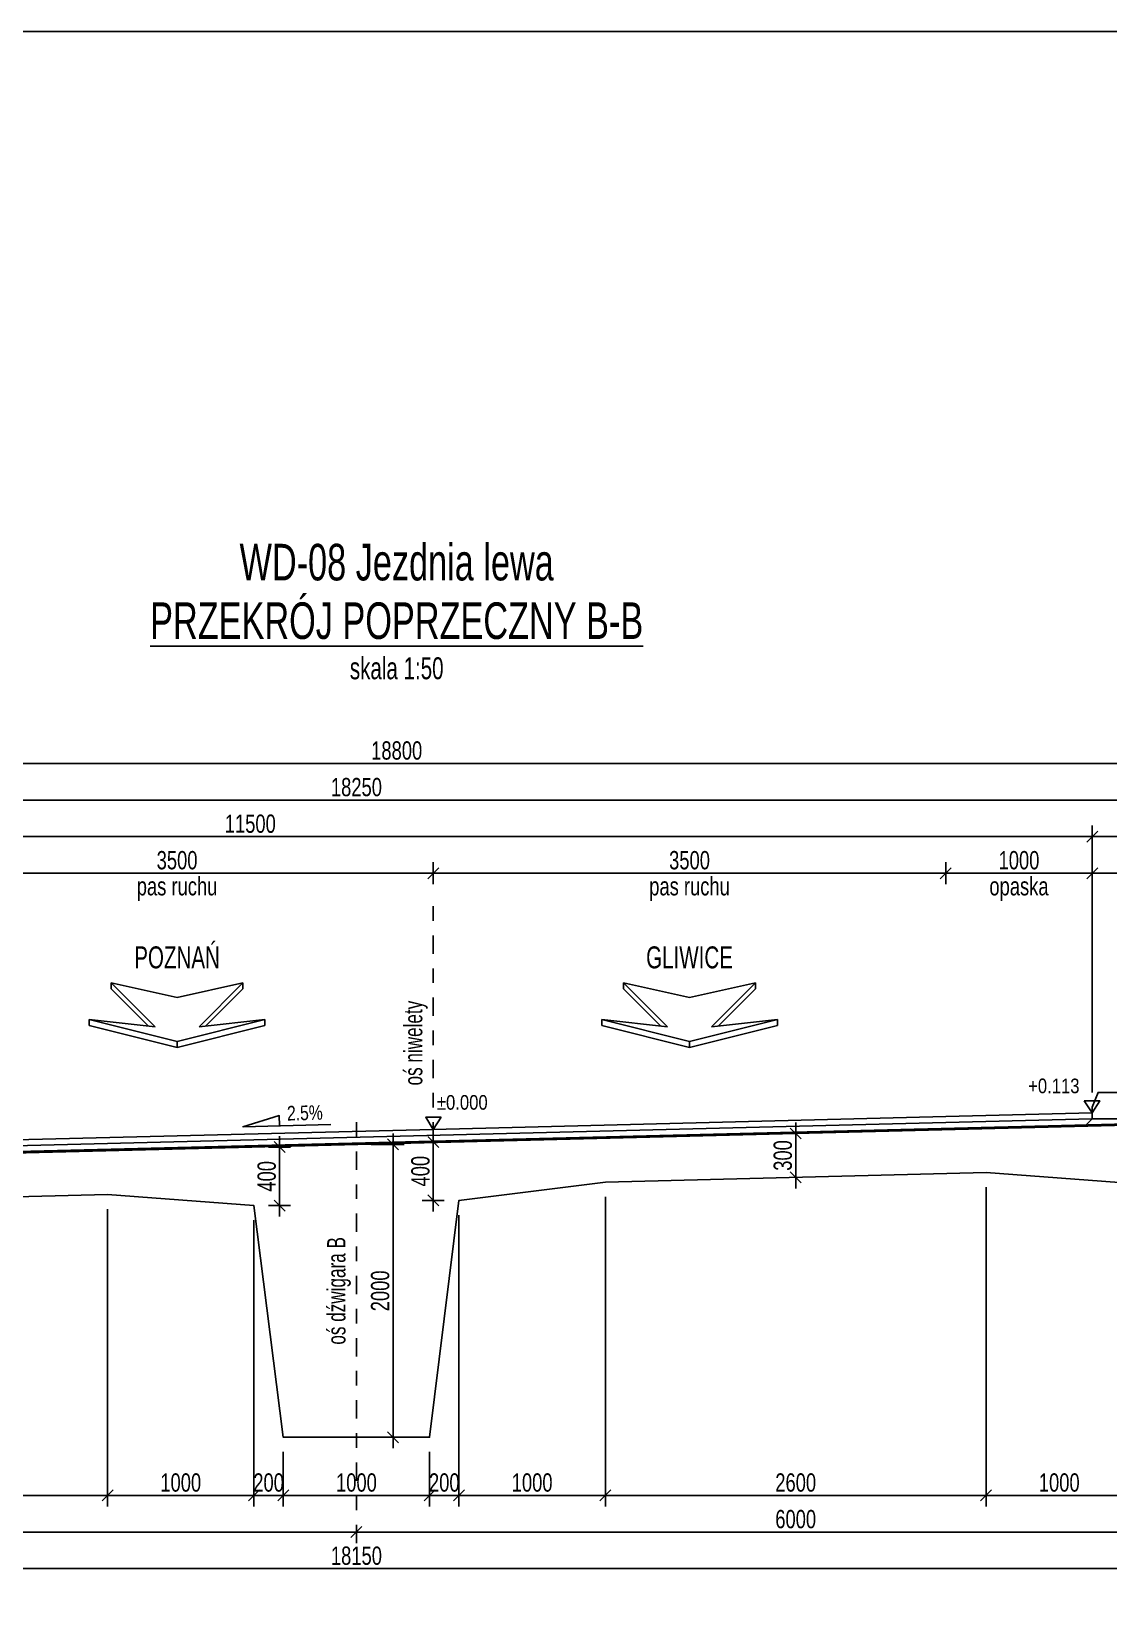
# Model space of a CAD drawing. Header units: metres. Extents: x -15 to 43, y -82 to 57.
# Drawn here: x -2.74 to 4.61, y -18.25 to -7.5 of the extents above; entities that cross this region are included whole.
import ezdxf
from ezdxf.enums import TextEntityAlignment as Align

# ---------------------------------------------------------------- set-up
doc = ezdxf.new("R2010")
doc.units = ezdxf.units.M
doc.header["$MEASUREMENT"] = 0
doc.linetypes.add('CENTER', pattern=[2, 1.25, -0.25, 0.25, -0.25])
doc.linetypes.add('HIDDEN', pattern=[0.375, 0.25, -0.125])
for name, color, linetype in [('AII_M_izolacja', 8, 'Continuous'), ('AII_M_konstrukcja beton', 3, 'Continuous'), ('AII_M_krawężnik', 9, 'Continuous'), ('AII_M_nawierzchnia', 9, 'Continuous'), ('AII_M_opis', 1, 'Continuous'), ('AII_M_wymiary', 9, 'Continuous')]:
    doc.layers.add(name, color=color, linetype=linetype)
doc.layers.add('AII_M_koty wysokościowe', color=1, linetype='Continuous', lineweight=18)
doc.layers.add('AII_M_osie główne', color=9, linetype='CENTER', lineweight=18)
doc.layers.add('AII_M_pomoc', color=30, linetype='Continuous', plot=False)
doc.styles.add('AII_norm.', font='CDMSIMPL.shx', dxfattribs={"width": 0.75, "bigfont": 'CDMBIGPL.shx'})
doc.styles.add('CDMSTYLE', font='CDMSIMPL.shx', dxfattribs={"width": 0.7, "bigfont": 'CDMBIGPL.shx'})
doc.dimstyles.new('A2_M50MM', dxfattribs={"dimscale": 0.05, "dimtxt": 2.5, "dimasz": 1.5, "dimexe": 1.5, "dimexo": 2, "dimgap": 0.5, "dimtad": 1, "dimdec": 0, "dimlfac": 1000, "dimrnd": 5, "dimzin": 9, "dimtxsty": 'AII_norm.', "dimblk": 'OBLIQUE', "dimcen": 2.5, "dimdle": 1.5, "dimclrd": 256, "dimclre": 256, "dimclrt": 1, "dimadec": 1, "dimazin": 2, "dimtfac": 1, "dimtdec": 0, "dimtix": 1, "dimtmove": 1, "dimatfit": 3, "dimfxl": 1, "dimtvp": 1, "dimtfillclr": 256, "dimtolj": 1, "dimtzin": 0, "dimarcsym": 0})

# ---------------------------------------------------------------- blocks, each defined once
blk = doc.blocks.new('Kierunek_od')
at = {"layer": 'AII_M_opis', "color": 0}
for p, q in [((-0.45, 0), (0, -0.1)), ((-0.45, 0), (-0.15, -0.3)), ((-0.45, 0), (-0.45, -0.04)), ((0.45, 0), (0, -0.1)), ((0.45, 0), (0.15, -0.3)), ((0.45, 0), (0.45, -0.04)), ((-0.45, -0.04), (-0.195, -0.295)), ((0.45, -0.04), (0.195, -0.295)), ((-0.15, -0.3), (-0.6, -0.25)), ((-0.6, -0.25), (0, -0.4)), ((-0.6, -0.25), (-0.6, -0.29)), ((-0.6, -0.29), (0, -0.44)), ((0.6, -0.25), (0, -0.4)), ((0.6, -0.29), (0, -0.44)), ((0.15, -0.3), (0.6, -0.25)), ((0.6, -0.25), (0.6, -0.29)), ((0, -0.4), (0, -0.44))]:
    blk.add_line(p, q, dxfattribs=at)
at = {"layer": 'AII_M_opis', "color": 2, "style": 'AII_norm.', "width": 0.7, "flags": 4}
blk.add_attdef('KIERUNEK', text='', height=0.15, dxfattribs=at).set_placement((0, 0.175), align=Align.MIDDLE_CENTER)
blk = doc.blocks.new('Spadek')
at = {"layer": 'AII_M_wymiary', "color": 0}
blk.add_lwpolyline([(-0.3, 0), (0.3, 0), (0.05, 0.07), (0.05, 0.07), (0.05, 0)], dxfattribs=at)
at = {"layer": 'AII_M_wymiary', "color": 1, "style": 'CDMSTYLE', "width": 0.8}
blk.add_attdef('SP', text='', height=0.1, rotation=360, dxfattribs=at).set_placement((-0.125, 0.035), align=Align.CENTER)
blk = doc.blocks.new('_OBLIQUE')
at = {"color": 0, "linetype": 'ByBlock'}
blk.add_line((-0.5, -0.5), (0.5, 0.5), dxfattribs=at)
blk = doc.blocks.new('*D8238')
at = {"layer": 'AII_M_wymiary', "lineweight": -2, "transparency": 16777216}
for p, q in [((-3.5, -13.325), (-3.5, -13.175)), ((0, -13.325), (0, -13.175)), ((-3.575, -13.25), (0.075, -13.25))]:
    blk.add_line(p, q, dxfattribs=at)
at = {"layer": 'Defpoints', "color": 0, "lineweight": 25, "transparency": 16777216}
for p in [(0, -13.25), (-3.5, -13.425), (0, -13.425)]:
    blk.add_point(p, dxfattribs=at)
at = {"layer": 'AII_M_wymiary', "lineweight": -2, "transparency": 16777216, "xscale": 0.07500000000000001, "yscale": 0.07500000000000001, "zscale": 0.07500000000000001, "rotation": 180}
blk.add_blockref('_OBLIQUE', (-3.5, -13.25), dxfattribs=at)
at = {"layer": 'AII_M_wymiary', "lineweight": -2, "transparency": 16777216, "xscale": 0.07500000000000001, "yscale": 0.07500000000000001, "zscale": 0.07500000000000001}
blk.add_blockref('_OBLIQUE', (0, -13.25), dxfattribs=at)
at = {"layer": 'AII_M_wymiary', "color": 1, "lineweight": 25, "transparency": 16777216, "char_height": 0.125, "attachment_point": 5, "style": 'AII_norm.'}
for s, insert in [('\\A1;3500', (-1.75, -13.162)), ('\\A1;pas ruchu', (-1.75, -13.358))]:
    blk.add_mtext(s, dxfattribs=dict(at, insert=insert))
blk = doc.blocks.new('*D8239')
at = {"layer": 'AII_M_wymiary', "lineweight": -2, "transparency": 16777216}
for p, q in [((0, -13.325), (0, -13.175)), ((3.5, -13.325), (3.5, -13.175)), ((-0.075, -13.25), (3.575, -13.25))]:
    blk.add_line(p, q, dxfattribs=at)
at = {"layer": 'Defpoints', "color": 0, "lineweight": 25, "transparency": 16777216}
for p in [(3.5, -13.25), (0, -13.425), (3.5, -13.425)]:
    blk.add_point(p, dxfattribs=at)
at = {"layer": 'AII_M_wymiary', "lineweight": -2, "transparency": 16777216, "xscale": 0.07500000000000001, "yscale": 0.07500000000000001, "zscale": 0.07500000000000001, "rotation": 180}
blk.add_blockref('_OBLIQUE', (0, -13.25), dxfattribs=at)
at = {"layer": 'AII_M_wymiary', "lineweight": -2, "transparency": 16777216, "xscale": 0.07500000000000001, "yscale": 0.07500000000000001, "zscale": 0.07500000000000001}
blk.add_blockref('_OBLIQUE', (3.5, -13.25), dxfattribs=at)
at = {"layer": 'AII_M_wymiary', "color": 1, "lineweight": 25, "transparency": 16777216, "char_height": 0.125, "attachment_point": 5, "style": 'AII_norm.'}
for s, insert in [('\\A1;3500', (1.75, -13.162)), ('\\A1;pas ruchu', (1.75, -13.358))]:
    blk.add_mtext(s, dxfattribs=dict(at, insert=insert))
blk = doc.blocks.new('*D8240')
at = {"layer": 'AII_M_wymiary', "lineweight": -2, "transparency": 16777216}
for p, q in [((3.5, -13.325), (3.5, -13.175)), ((4.5, -14.748), (4.5, -13.175)), ((3.425, -13.25), (4.575, -13.25))]:
    blk.add_line(p, q, dxfattribs=at)
at = {"layer": 'Defpoints', "color": 0, "lineweight": 25, "transparency": 16777216}
for p in [(4.5, -13.25), (3.5, -13.425), (4.5, -14.848)]:
    blk.add_point(p, dxfattribs=at)
at = {"layer": 'AII_M_wymiary', "lineweight": -2, "transparency": 16777216, "xscale": 0.07500000000000001, "yscale": 0.07500000000000001, "zscale": 0.07500000000000001, "rotation": 180}
blk.add_blockref('_OBLIQUE', (3.5, -13.25), dxfattribs=at)
at = {"layer": 'AII_M_wymiary', "lineweight": -2, "transparency": 16777216, "xscale": 0.07500000000000001, "yscale": 0.07500000000000001, "zscale": 0.07500000000000001}
blk.add_blockref('_OBLIQUE', (4.5, -13.25), dxfattribs=at)
at = {"layer": 'AII_M_wymiary', "color": 1, "lineweight": 25, "transparency": 16777216, "char_height": 0.125, "attachment_point": 5, "style": 'AII_norm.'}
for s, insert in [('\\A1;1000', (4, -13.162)), ('\\A1;opaska', (4, -13.358))]:
    blk.add_mtext(s, dxfattribs=dict(at, insert=insert))
blk = doc.blocks.new('*D8245')
at = {"layer": 'AII_M_wymiary', "lineweight": -2, "transparency": 16777216}
for p, q in [((4.5, -14.7475), (4.5, -13.175)), ((6.5, -13.325), (6.5, -13.175)), ((4.425, -13.25), (6.575, -13.25))]:
    blk.add_line(p, q, dxfattribs=at)
at = {"layer": 'Defpoints', "color": 0, "lineweight": 25, "transparency": 16777216}
for p in [(6.5, -13.25), (6.5, -13.425), (4.5, -14.8475)]:
    blk.add_point(p, dxfattribs=at)
at = {"layer": 'AII_M_wymiary', "lineweight": -2, "transparency": 16777216, "xscale": 0.07500000000000001, "yscale": 0.07500000000000001, "zscale": 0.07500000000000001, "rotation": 180}
blk.add_blockref('_OBLIQUE', (4.5, -13.25), dxfattribs=at)
at = {"layer": 'AII_M_wymiary', "lineweight": -2, "transparency": 16777216, "xscale": 0.07500000000000001, "yscale": 0.07500000000000001, "zscale": 0.07500000000000001}
blk.add_blockref('_OBLIQUE', (6.5, -13.25), dxfattribs=at)
at = {"layer": 'AII_M_wymiary', "color": 1, "lineweight": 25, "transparency": 16777216, "char_height": 0.125, "attachment_point": 5, "style": 'AII_norm.'}
for s, insert in [('\\A1;2000', (5.5, -13.1625)), ('\\A1;ścieżka rowerowa', (5.5, -13.3375))]:
    blk.add_mtext(s, dxfattribs=dict(at, insert=insert))
blk = doc.blocks.new('*D8249')
at = {"layer": 'AII_M_wymiary', "lineweight": -2, "transparency": 16777216}
for p, q in [((-7.075, -13), (4.575, -13)), ((-7, -14.9825), (-7, -12.925)), ((4.5, -14.7475), (4.5, -12.925))]:
    blk.add_line(p, q, dxfattribs=at)
at = {"layer": 'Defpoints', "color": 0, "lineweight": 25, "transparency": 16777216}
for p in [(4.5, -13), (4.5, -14.8475), (-7, -15.0825)]:
    blk.add_point(p, dxfattribs=at)
at = {"layer": 'AII_M_wymiary', "lineweight": -2, "transparency": 16777216, "xscale": 0.07500000000000001, "yscale": 0.07500000000000001, "zscale": 0.07500000000000001, "rotation": 180}
blk.add_blockref('_OBLIQUE', (-7, -13), dxfattribs=at)
at = {"layer": 'AII_M_wymiary', "lineweight": -2, "transparency": 16777216, "xscale": 0.07500000000000001, "yscale": 0.07500000000000001, "zscale": 0.07500000000000001}
blk.add_blockref('_OBLIQUE', (4.5, -13), dxfattribs=at)
at = {"layer": 'AII_M_wymiary', "color": 1, "lineweight": 25, "transparency": 16777216, "insert": (-1.25, -12.9125), "char_height": 0.125, "attachment_point": 5, "style": 'AII_norm.'}
blk.add_mtext('\\A1;11500', dxfattribs=at)
blk = doc.blocks.new('*D8250')
at = {"layer": 'AII_M_wymiary', "lineweight": -2, "transparency": 16777216}
for p, q in [((4.425, -13), (8.675, -13)), ((4.5, -14.7475), (4.5, -12.925)), ((8.6, -14.591), (8.6, -12.925))]:
    blk.add_line(p, q, dxfattribs=at)
at = {"layer": 'Defpoints', "color": 0, "lineweight": 25, "transparency": 16777216}
for p in [(8.6, -13), (8.6, -14.691), (4.5, -14.8475)]:
    blk.add_point(p, dxfattribs=at)
at = {"layer": 'AII_M_wymiary', "lineweight": -2, "transparency": 16777216, "xscale": 0.07500000000000001, "yscale": 0.07500000000000001, "zscale": 0.07500000000000001, "rotation": 180}
blk.add_blockref('_OBLIQUE', (4.5, -13), dxfattribs=at)
at = {"layer": 'AII_M_wymiary', "lineweight": -2, "transparency": 16777216, "xscale": 0.07500000000000001, "yscale": 0.07500000000000001, "zscale": 0.07500000000000001}
blk.add_blockref('_OBLIQUE', (8.6, -13), dxfattribs=at)
at = {"layer": 'AII_M_wymiary', "color": 1, "lineweight": 25, "transparency": 16777216, "insert": (6.55, -12.9125), "char_height": 0.125, "attachment_point": 5, "style": 'AII_norm.'}
blk.add_mtext('\\A1;4100', dxfattribs=at)
blk = doc.blocks.new('*D8251')
at = {"layer": 'AII_M_wymiary', "lineweight": -2, "transparency": 16777216}
for p, q in [((-9.65, -14.8261), (-9.65, -12.675)), ((8.6, -14.591), (8.6, -12.675)), ((-9.725, -12.75), (8.675, -12.75))]:
    blk.add_line(p, q, dxfattribs=at)
at = {"layer": 'Defpoints', "color": 0, "lineweight": 25, "transparency": 16777216}
for p in [(8.6, -12.75), (8.6, -14.691), (-9.65, -14.9261)]:
    blk.add_point(p, dxfattribs=at)
at = {"layer": 'AII_M_wymiary', "lineweight": -2, "transparency": 16777216, "xscale": 0.07500000000000001, "yscale": 0.07500000000000001, "zscale": 0.07500000000000001, "rotation": 180}
blk.add_blockref('_OBLIQUE', (-9.65, -12.75), dxfattribs=at)
at = {"layer": 'AII_M_wymiary', "lineweight": -2, "transparency": 16777216, "xscale": 0.07500000000000001, "yscale": 0.07500000000000001, "zscale": 0.07500000000000001}
blk.add_blockref('_OBLIQUE', (8.6, -12.75), dxfattribs=at)
at = {"layer": 'AII_M_wymiary', "color": 1, "lineweight": 25, "transparency": 16777216, "insert": (-0.525, -12.6625), "char_height": 0.125, "attachment_point": 5, "style": 'AII_norm.'}
blk.add_mtext('\\A1;18250', dxfattribs=at)
blk = doc.blocks.new('*D8253')
at = {"layer": 'AII_M_wymiary', "lineweight": -2, "transparency": 16777216}
for p, q in [((-9.65, -14.8261), (-9.65, -12.425)), ((9.15, -14.57725), (9.15, -12.425)), ((-9.725, -12.5), (9.225, -12.5))]:
    blk.add_line(p, q, dxfattribs=at)
at = {"layer": 'Defpoints', "color": 0, "lineweight": 25, "transparency": 16777216}
for p in [(9.15, -12.5), (9.15, -14.67725), (-9.65, -14.9261)]:
    blk.add_point(p, dxfattribs=at)
at = {"layer": 'AII_M_wymiary', "lineweight": -2, "transparency": 16777216, "xscale": 0.07500000000000001, "yscale": 0.07500000000000001, "zscale": 0.07500000000000001, "rotation": 180}
blk.add_blockref('_OBLIQUE', (-9.65, -12.5), dxfattribs=at)
at = {"layer": 'AII_M_wymiary', "lineweight": -2, "transparency": 16777216, "xscale": 0.07500000000000001, "yscale": 0.07500000000000001, "zscale": 0.07500000000000001}
blk.add_blockref('_OBLIQUE', (9.15, -12.5), dxfattribs=at)
at = {"layer": 'AII_M_wymiary', "color": 1, "lineweight": 25, "transparency": 16777216, "insert": (-0.25, -12.4125), "char_height": 0.125, "attachment_point": 5, "style": 'AII_norm.'}
blk.add_mtext('\\A1;18800', dxfattribs=at)
blk = doc.blocks.new('Tytuł')
at = {"layer": 'AII_M_opis', "color": 3, "ltscale": 2, "style": 'AII_norm.', "width": 0.7}
blk.add_text('%%UPRZEKRÓJ POPRZECZNY B-B', height=0.25, rotation=360, dxfattribs=at).set_placement((0, 0), align=Align.CENTER)
at = {"layer": 'AII_M_opis', "color": 1, "ltscale": 2, "style": 'AII_norm.', "width": 0.7}
blk.add_text('skala 1:50', height=0.15, rotation=360, dxfattribs=at).set_placement((0, -0.275), align=Align.CENTER)
blk = doc.blocks.new('Obiekt')
at = {"layer": 'AII_M_pomoc', "ltscale": 2, "style": 'AII_norm.', "width": 0.7}
blk.add_attdef('OBIEKT', text='', height=0.25, rotation=360, dxfattribs=at).set_placement((0, 0), align=Align.CENTER)
blk = doc.blocks.new('00kota3')
at = {"layer": 'AII_M_koty wysokościowe', "color": 0, "linetype": 'Continuous', "lineweight": -2}
blk.add_lwpolyline([(1.08, 1.66), (-1.04, 1.66), (0, 0)], close=True, dxfattribs=at)
at = {"layer": 'AII_M_koty wysokościowe', "color": 0, "linetype": 'Continuous', "lineweight": -2, "style": 'CDMSTYLE', "width": 0.85}
blk.add_attdef('%%P000.000', (0.49, 2.69), '', height=2, dxfattribs=at)
blk = doc.blocks.new('*D8255')
at = {"layer": 'AII_M_wymiary', "lineweight": -2, "transparency": 16777216}
for p, q in [((-0.275, -17.178125), (-0.275, -15.028125)), ((-0.425, -15.103125), (-0.2, -15.103125)), ((-0.425, -17.103125), (-0.2, -17.103125))]:
    blk.add_line(p, q, dxfattribs=at)
at = {"layer": 'Defpoints', "color": 0, "lineweight": 25, "transparency": 16777216}
for p in [(-0.525, -15.103125), (-0.275, -15.103125), (-0.525, -17.103125)]:
    blk.add_point(p, dxfattribs=at)
at = {"layer": 'AII_M_wymiary', "lineweight": -2, "transparency": 16777216, "xscale": 0.07500000000000001, "yscale": 0.07500000000000001, "zscale": 0.07500000000000001}
for p, rotation in [((-0.275, -15.103125), 90), ((-0.275, -17.103125), 270)]:
    blk.add_blockref('_OBLIQUE', p, dxfattribs=dict(at, rotation=rotation))
at = {"layer": 'AII_M_wymiary', "color": 1, "lineweight": 25, "transparency": 16777216, "insert": (-0.3625, -16.103125), "char_height": 0.125, "attachment_point": 5, "rotation": 90, "style": 'AII_norm.'}
blk.add_mtext('\\A1;2000', dxfattribs=at)
blk = doc.blocks.new('*D8262')
at = {"layer": 'AII_M_wymiary', "lineweight": -2, "transparency": 16777216}
for p, q in [((-2.225, -15.545625), (-2.225, -17.5755)), ((-4.825, -15.610625), (-4.825, -17.5755)), ((-4.9, -17.5005), (-2.15, -17.5005))]:
    blk.add_line(p, q, dxfattribs=at)
at = {"layer": 'Defpoints', "color": 0, "lineweight": 25, "transparency": 16777216}
for p in [(-2.225, -15.445625), (-4.825, -15.510625), (-2.225, -17.5005)]:
    blk.add_point(p, dxfattribs=at)
at = {"layer": 'AII_M_wymiary', "lineweight": -2, "transparency": 16777216, "xscale": 0.07500000000000001, "yscale": 0.07500000000000001, "zscale": 0.07500000000000001, "rotation": 180}
blk.add_blockref('_OBLIQUE', (-4.825, -17.5005), dxfattribs=at)
at = {"layer": 'AII_M_wymiary', "lineweight": -2, "transparency": 16777216, "xscale": 0.07500000000000001, "yscale": 0.07500000000000001, "zscale": 0.07500000000000001}
blk.add_blockref('_OBLIQUE', (-2.225, -17.5005), dxfattribs=at)
at = {"layer": 'AII_M_wymiary', "color": 1, "lineweight": 25, "transparency": 16777216, "insert": (-3.525, -17.413), "char_height": 0.125, "attachment_point": 5, "style": 'AII_norm.'}
blk.add_mtext('\\A1;2600', dxfattribs=at)
blk = doc.blocks.new('*D8263')
at = {"layer": 'AII_M_wymiary', "lineweight": -2, "transparency": 16777216}
for p, q in [((-2.225, -15.545625), (-2.225, -17.5755)), ((-1.225, -15.620625), (-1.225, -17.5755)), ((-2.3, -17.5005), (-1.15, -17.5005))]:
    blk.add_line(p, q, dxfattribs=at)
at = {"layer": 'Defpoints', "color": 0, "lineweight": 25, "transparency": 16777216}
for p in [(-2.225, -15.445625), (-1.225, -15.520625), (-1.225, -17.5005)]:
    blk.add_point(p, dxfattribs=at)
at = {"layer": 'AII_M_wymiary', "lineweight": -2, "transparency": 16777216, "xscale": 0.07500000000000001, "yscale": 0.07500000000000001, "zscale": 0.07500000000000001, "rotation": 180}
blk.add_blockref('_OBLIQUE', (-2.225, -17.5005), dxfattribs=at)
at = {"layer": 'AII_M_wymiary', "lineweight": -2, "transparency": 16777216, "xscale": 0.07500000000000001, "yscale": 0.07500000000000001, "zscale": 0.07500000000000001}
blk.add_blockref('_OBLIQUE', (-1.225, -17.5005), dxfattribs=at)
at = {"layer": 'AII_M_wymiary', "color": 1, "lineweight": 25, "transparency": 16777216, "insert": (-1.725, -17.413), "char_height": 0.125, "attachment_point": 5, "style": 'AII_norm.'}
blk.add_mtext('\\A1;1000', dxfattribs=at)
blk = doc.blocks.new('*D8264')
at = {"layer": 'AII_M_wymiary', "lineweight": -2, "transparency": 16777216}
for p, q in [((-1.225, -15.620625), (-1.225, -17.5755)), ((-1.025, -17.203125), (-1.025, -17.5755)), ((-1.225, -17.5005), (-1.3, -17.5005)), ((-1.225, -17.5005), (-1.025, -17.5005)), ((-1.025, -17.5005), (-0.95, -17.5005))]:
    blk.add_line(p, q, dxfattribs=at)
at = {"layer": 'Defpoints', "color": 0, "lineweight": 25, "transparency": 16777216}
for p in [(-1.225, -15.520625), (-1.025, -17.103125), (-1.025, -17.5005)]:
    blk.add_point(p, dxfattribs=at)
at = {"layer": 'AII_M_wymiary', "lineweight": -2, "transparency": 16777216, "xscale": 0.07500000000000001, "yscale": 0.07500000000000001, "zscale": 0.07500000000000001}
blk.add_blockref('_OBLIQUE', (-1.225, -17.5005), dxfattribs=at)
at = {"layer": 'AII_M_wymiary', "lineweight": -2, "transparency": 16777216, "xscale": 0.07500000000000001, "yscale": 0.07500000000000001, "zscale": 0.07500000000000001, "rotation": 180}
blk.add_blockref('_OBLIQUE', (-1.025, -17.5005), dxfattribs=at)
at = {"layer": 'AII_M_wymiary', "color": 1, "lineweight": 25, "transparency": 16777216, "insert": (-1.125, -17.413), "char_height": 0.125, "attachment_point": 5, "style": 'AII_norm.'}
blk.add_mtext('\\A1;200', dxfattribs=at)
blk = doc.blocks.new('*D8265')
at = {"layer": 'AII_M_wymiary', "lineweight": -2, "transparency": 16777216}
for p, q in [((-1.025, -17.203125), (-1.025, -17.5755)), ((-0.025, -17.203125), (-0.025, -17.5755)), ((-1.1, -17.5005), (0.05, -17.5005))]:
    blk.add_line(p, q, dxfattribs=at)
at = {"layer": 'Defpoints', "color": 0, "lineweight": 25, "transparency": 16777216}
for p in [(-1.025, -17.103125), (-0.025, -17.103125), (-0.025, -17.5005)]:
    blk.add_point(p, dxfattribs=at)
at = {"layer": 'AII_M_wymiary', "lineweight": -2, "transparency": 16777216, "xscale": 0.07500000000000001, "yscale": 0.07500000000000001, "zscale": 0.07500000000000001, "rotation": 180}
blk.add_blockref('_OBLIQUE', (-1.025, -17.5005), dxfattribs=at)
at = {"layer": 'AII_M_wymiary', "lineweight": -2, "transparency": 16777216, "xscale": 0.07500000000000001, "yscale": 0.07500000000000001, "zscale": 0.07500000000000001}
blk.add_blockref('_OBLIQUE', (-0.025, -17.5005), dxfattribs=at)
at = {"layer": 'AII_M_wymiary', "color": 1, "lineweight": 25, "transparency": 16777216, "insert": (-0.525, -17.413), "char_height": 0.125, "attachment_point": 5, "style": 'AII_norm.'}
blk.add_mtext('\\A1;1000', dxfattribs=at)
blk = doc.blocks.new('*D8266')
at = {"layer": 'AII_M_wymiary', "lineweight": -2, "transparency": 16777216}
for p, q in [((0.175, -15.585625), (0.175, -17.5755)), ((-0.025, -17.203125), (-0.025, -17.5755)), ((-0.025, -17.5005), (-0.1, -17.5005)), ((-0.025, -17.5005), (0.175, -17.5005)), ((0.175, -17.5005), (0.25, -17.5005))]:
    blk.add_line(p, q, dxfattribs=at)
at = {"layer": 'Defpoints', "color": 0, "lineweight": 25, "transparency": 16777216}
for p in [(0.175, -15.485625), (-0.025, -17.103125), (0.175, -17.5005)]:
    blk.add_point(p, dxfattribs=at)
at = {"layer": 'AII_M_wymiary', "lineweight": -2, "transparency": 16777216, "xscale": 0.07500000000000001, "yscale": 0.07500000000000001, "zscale": 0.07500000000000001}
blk.add_blockref('_OBLIQUE', (-0.025, -17.5005), dxfattribs=at)
at = {"layer": 'AII_M_wymiary', "lineweight": -2, "transparency": 16777216, "xscale": 0.07500000000000001, "yscale": 0.07500000000000001, "zscale": 0.07500000000000001, "rotation": 180}
blk.add_blockref('_OBLIQUE', (0.175, -17.5005), dxfattribs=at)
at = {"layer": 'AII_M_wymiary', "color": 1, "lineweight": 25, "transparency": 16777216, "insert": (0.075, -17.413), "char_height": 0.125, "attachment_point": 5, "style": 'AII_norm.'}
blk.add_mtext('\\A1;200', dxfattribs=at)
blk = doc.blocks.new('*D8267')
at = {"layer": 'AII_M_wymiary', "lineweight": -2, "transparency": 16777216}
for p, q in [((1.175, -15.460625), (1.175, -17.5755)), ((0.175, -15.585625), (0.175, -17.5755)), ((0.1, -17.5005), (1.25, -17.5005))]:
    blk.add_line(p, q, dxfattribs=at)
at = {"layer": 'Defpoints', "color": 0, "lineweight": 25, "transparency": 16777216}
for p in [(1.175, -15.360625), (0.175, -15.485625), (1.175, -17.5005)]:
    blk.add_point(p, dxfattribs=at)
at = {"layer": 'AII_M_wymiary', "lineweight": -2, "transparency": 16777216, "xscale": 0.07500000000000001, "yscale": 0.07500000000000001, "zscale": 0.07500000000000001, "rotation": 180}
blk.add_blockref('_OBLIQUE', (0.175, -17.5005), dxfattribs=at)
at = {"layer": 'AII_M_wymiary', "lineweight": -2, "transparency": 16777216, "xscale": 0.07500000000000001, "yscale": 0.07500000000000001, "zscale": 0.07500000000000001}
blk.add_blockref('_OBLIQUE', (1.175, -17.5005), dxfattribs=at)
at = {"layer": 'AII_M_wymiary', "color": 1, "lineweight": 25, "transparency": 16777216, "insert": (0.675, -17.413), "char_height": 0.125, "attachment_point": 5, "style": 'AII_norm.'}
blk.add_mtext('\\A1;1000', dxfattribs=at)
blk = doc.blocks.new('*D8268')
at = {"layer": 'AII_M_wymiary', "lineweight": -2, "transparency": 16777216}
for p, q in [((1.175, -15.460625), (1.175, -17.5755)), ((3.775, -15.395625), (3.775, -17.5755)), ((1.1, -17.5005), (3.85, -17.5005))]:
    blk.add_line(p, q, dxfattribs=at)
at = {"layer": 'Defpoints', "color": 0, "lineweight": 25, "transparency": 16777216}
for p in [(1.175, -15.360625), (3.775, -15.295625), (3.775, -17.5005)]:
    blk.add_point(p, dxfattribs=at)
at = {"layer": 'AII_M_wymiary', "lineweight": -2, "transparency": 16777216, "xscale": 0.07500000000000001, "yscale": 0.07500000000000001, "zscale": 0.07500000000000001, "rotation": 180}
blk.add_blockref('_OBLIQUE', (1.175, -17.5005), dxfattribs=at)
at = {"layer": 'AII_M_wymiary', "lineweight": -2, "transparency": 16777216, "xscale": 0.07500000000000001, "yscale": 0.07500000000000001, "zscale": 0.07500000000000001}
blk.add_blockref('_OBLIQUE', (3.775, -17.5005), dxfattribs=at)
at = {"layer": 'AII_M_wymiary', "color": 1, "lineweight": 25, "transparency": 16777216, "insert": (2.475, -17.413), "char_height": 0.125, "attachment_point": 5, "style": 'AII_norm.'}
blk.add_mtext('\\A1;2600', dxfattribs=at)
blk = doc.blocks.new('*D8269')
at = {"layer": 'AII_M_wymiary', "lineweight": -2, "transparency": 16777216}
for p, q in [((3.775, -15.395625), (3.775, -17.5755)), ((4.775, -15.470625), (4.775, -17.5755)), ((3.7, -17.5005), (4.85, -17.5005))]:
    blk.add_line(p, q, dxfattribs=at)
at = {"layer": 'Defpoints', "color": 0, "lineweight": 25, "transparency": 16777216}
for p in [(3.775, -15.295625), (4.775, -15.370625), (4.775, -17.5005)]:
    blk.add_point(p, dxfattribs=at)
at = {"layer": 'AII_M_wymiary', "lineweight": -2, "transparency": 16777216, "xscale": 0.07500000000000001, "yscale": 0.07500000000000001, "zscale": 0.07500000000000001, "rotation": 180}
blk.add_blockref('_OBLIQUE', (3.775, -17.5005), dxfattribs=at)
at = {"layer": 'AII_M_wymiary', "lineweight": -2, "transparency": 16777216, "xscale": 0.07500000000000001, "yscale": 0.07500000000000001, "zscale": 0.07500000000000001}
blk.add_blockref('_OBLIQUE', (4.775, -17.5005), dxfattribs=at)
at = {"layer": 'AII_M_wymiary', "color": 1, "lineweight": 25, "transparency": 16777216, "insert": (4.275, -17.413), "char_height": 0.125, "attachment_point": 5, "style": 'AII_norm.'}
blk.add_mtext('\\A1;1000', dxfattribs=at)
blk = doc.blocks.new('*D8275')
at = {"layer": 'AII_M_wymiary', "lineweight": -2, "transparency": 16777216}
blk.add_line((-6.6, -17.7505), (-0.45, -17.7505), dxfattribs=at)
at = {"layer": 'Defpoints', "color": 0, "lineweight": 25, "transparency": 16777216}
for p in [(-6.525, -17.8255), (-0.525, -17.7505), (-0.525, -17.8255)]:
    blk.add_point(p, dxfattribs=at)
at = {"layer": 'AII_M_wymiary', "lineweight": -2, "transparency": 16777216, "xscale": 0.07500000000000001, "yscale": 0.07500000000000001, "zscale": 0.07500000000000001, "rotation": 180}
blk.add_blockref('_OBLIQUE', (-6.525, -17.7505), dxfattribs=at)
at = {"layer": 'AII_M_wymiary', "lineweight": -2, "transparency": 16777216, "xscale": 0.07500000000000001, "yscale": 0.07500000000000001, "zscale": 0.07500000000000001}
blk.add_blockref('_OBLIQUE', (-0.525, -17.7505), dxfattribs=at)
at = {"layer": 'AII_M_wymiary', "color": 1, "lineweight": 25, "transparency": 16777216, "insert": (-3.525, -17.663), "char_height": 0.125, "attachment_point": 5, "style": 'AII_norm.'}
blk.add_mtext('\\A1;6000', dxfattribs=at)
blk = doc.blocks.new('*D8276')
at = {"layer": 'AII_M_wymiary', "lineweight": -2, "transparency": 16777216}
blk.add_line((-0.6, -17.7505), (5.55, -17.7505), dxfattribs=at)
at = {"layer": 'Defpoints', "color": 0, "lineweight": 25, "transparency": 16777216}
for p in [(-0.525, -17.8255), (5.475, -17.7505), (5.475, -17.8255)]:
    blk.add_point(p, dxfattribs=at)
at = {"layer": 'AII_M_wymiary', "lineweight": -2, "transparency": 16777216, "xscale": 0.07500000000000001, "yscale": 0.07500000000000001, "zscale": 0.07500000000000001, "rotation": 180}
blk.add_blockref('_OBLIQUE', (-0.525, -17.7505), dxfattribs=at)
at = {"layer": 'AII_M_wymiary', "lineweight": -2, "transparency": 16777216, "xscale": 0.07500000000000001, "yscale": 0.07500000000000001, "zscale": 0.07500000000000001}
blk.add_blockref('_OBLIQUE', (5.475, -17.7505), dxfattribs=at)
at = {"layer": 'AII_M_wymiary', "color": 1, "lineweight": 25, "transparency": 16777216, "insert": (2.475, -17.663), "char_height": 0.125, "attachment_point": 5, "style": 'AII_norm.'}
blk.add_mtext('\\A1;6000', dxfattribs=at)
blk = doc.blocks.new('*D8278')
at = {"layer": 'AII_M_wymiary', "lineweight": -2, "transparency": 16777216}
for p, q in [((8.55, -15.17625), (8.55, -18.0755)), ((-9.6, -15.4205), (-9.6, -18.0755)), ((-9.675, -18.0005), (8.625, -18.0005))]:
    blk.add_line(p, q, dxfattribs=at)
at = {"layer": 'Defpoints', "color": 0, "lineweight": 25, "transparency": 16777216}
for p in [(8.55, -15.07625), (-9.6, -15.3205), (8.55, -18.0005)]:
    blk.add_point(p, dxfattribs=at)
at = {"layer": 'AII_M_wymiary', "lineweight": -2, "transparency": 16777216, "xscale": 0.07500000000000001, "yscale": 0.07500000000000001, "zscale": 0.07500000000000001, "rotation": 180}
blk.add_blockref('_OBLIQUE', (-9.6, -18.0005), dxfattribs=at)
at = {"layer": 'AII_M_wymiary', "lineweight": -2, "transparency": 16777216, "xscale": 0.07500000000000001, "yscale": 0.07500000000000001, "zscale": 0.07500000000000001}
blk.add_blockref('_OBLIQUE', (8.55, -18.0005), dxfattribs=at)
at = {"layer": 'AII_M_wymiary', "color": 1, "lineweight": 25, "transparency": 16777216, "insert": (-0.525, -17.913), "char_height": 0.125, "attachment_point": 5, "style": 'AII_norm.'}
blk.add_mtext('\\A1;18150', dxfattribs=at)
blk = doc.blocks.new('*D8283')
at = {"layer": 'AII_M_wymiary', "lineweight": -2, "transparency": 16777216}
for p, q in [((-1.125, -15.120625), (-0.975, -15.120625)), ((-1.05, -15.595625), (-1.05, -15.045625)), ((-1.125, -15.520625), (-0.975, -15.520625))]:
    blk.add_line(p, q, dxfattribs=at)
at = {"layer": 'Defpoints', "color": 0, "lineweight": 25, "transparency": 16777216}
for p in [(-1.225, -15.120625), (-1.05, -15.120625), (-1.225, -15.520625)]:
    blk.add_point(p, dxfattribs=at)
at = {"layer": 'AII_M_wymiary', "lineweight": -2, "transparency": 16777216, "xscale": 0.07500000000000001, "yscale": 0.07500000000000001, "zscale": 0.07500000000000001}
for p, rotation in [((-1.05, -15.120625), 90), ((-1.05, -15.520625), 270)]:
    blk.add_blockref('_OBLIQUE', p, dxfattribs=dict(at, rotation=rotation))
at = {"layer": 'AII_M_wymiary', "color": 1, "lineweight": 25, "transparency": 16777216, "insert": (-1.1375, -15.320625), "char_height": 0.125, "attachment_point": 5, "rotation": 90, "style": 'AII_norm.'}
blk.add_mtext('\\A1;400', dxfattribs=at)
blk = doc.blocks.new('*D8284')
at = {"layer": 'AII_M_wymiary', "lineweight": -2, "transparency": 16777216}
for p, q in [((0, -15.560625), (0, -15.010625)), ((0.075, -15.085625), (-0.075, -15.085625)), ((0.075, -15.485625), (-0.075, -15.485625))]:
    blk.add_line(p, q, dxfattribs=at)
at = {"layer": 'Defpoints', "color": 0, "lineweight": 25, "transparency": 16777216}
for p in [(0, -15.085625), (0.175, -15.085625), (0.175, -15.485625)]:
    blk.add_point(p, dxfattribs=at)
at = {"layer": 'AII_M_wymiary', "lineweight": -2, "transparency": 16777216, "xscale": 0.07500000000000001, "yscale": 0.07500000000000001, "zscale": 0.07500000000000001}
for p, rotation in [((0, -15.085625), 90), ((0, -15.485625), 270)]:
    blk.add_blockref('_OBLIQUE', p, dxfattribs=dict(at, rotation=rotation))
at = {"layer": 'AII_M_wymiary', "color": 1, "lineweight": 25, "transparency": 16777216, "insert": (-0.0875, -15.285625), "char_height": 0.125, "attachment_point": 5, "rotation": 90, "style": 'AII_norm.'}
blk.add_mtext('\\A1;400', dxfattribs=at)
blk = doc.blocks.new('*D8288')
at = {"layer": 'AII_M_wymiary', "lineweight": -2, "transparency": 16777216}
blk.add_line((2.475, -15.403125), (2.475, -14.953125), dxfattribs=at)
at = {"layer": 'Defpoints', "color": 0, "lineweight": 25, "transparency": 16777216}
for p in [(2.475, -15.028125), (2.475, -15.028125), (2.475, -15.328125)]:
    blk.add_point(p, dxfattribs=at)
at = {"layer": 'AII_M_wymiary', "lineweight": -2, "transparency": 16777216, "xscale": 0.07500000000000001, "yscale": 0.07500000000000001, "zscale": 0.07500000000000001}
for p, rotation in [((2.475, -15.028125), 90), ((2.475, -15.328125), 270)]:
    blk.add_blockref('_OBLIQUE', p, dxfattribs=dict(at, rotation=rotation))
at = {"layer": 'AII_M_wymiary', "color": 1, "lineweight": 25, "transparency": 16777216, "insert": (2.3875, -15.178125), "char_height": 0.125, "attachment_point": 5, "rotation": 90, "style": 'AII_norm.'}
blk.add_mtext('\\A1;300', dxfattribs=at)

msp = doc.modelspace()

# ---------------------------------------------------------------- linework, layer by layer
at = {"layer": 'AII_M_izolacja', "lineweight": 25}
msp.add_lwpolyline([(-9.61, -15.1101), (-6.7, -15.2265), (-6.5, -15.2425), (4.2, -14.975), (8.56, -14.866)], dxfattribs=at)
at = {"layer": 'AII_M_izolacja', "linetype": 'HIDDEN', "lineweight": 25, "ltscale": 0.7, "const_width": 0.01, "flags": 128}
msp.add_lwpolyline([(-9.605, -15.3205), (-9.605, -15.1153), (-6.7, -15.2315), (-6.5, -15.2475), (4.2, -14.98), (8.555, -14.8711), (8.555, -15.0762)], dxfattribs=at)
at = {"layer": 'AII_M_konstrukcja beton', "lineweight": 25}
msp.add_lwpolyline([(-9.6, -15.1205), (-6.7, -15.2365), (-6.5, -15.2525), (8.55, -14.8763), (8.55, -15.0762), (6.175, -15.3356), (5.975, -16.9531), (4.975, -16.9531), (4.775, -15.3706), (3.775, -15.2956), (1.175, -15.3606), (0.175, -15.4856), (-0.025, -17.1031), (-1.025, -17.1031), (-1.225, -15.5206), (-2.225, -15.4456), (-4.825, -15.5106), (-5.825, -15.6356), (-6.025, -17.2505), (-7.025, -17.2505), (-7.225, -15.6155), (-9.6, -15.3205)], close=True, dxfattribs=at)
at = {"layer": 'AII_M_krawężnik', "lineweight": 25}
msp.add_lwpolyline([(4.5, -14.9275), (4.7, -14.9275), (4.7, -14.7475), (4.54, -14.7475), (4.5, -14.8475)], close=True, dxfattribs=at)
at = {"layer": 'AII_M_krawężnik', "color": 8, "lineweight": 25}
msp.add_lwpolyline([(4.459, -14.9685), (4.5, -14.9275)], dxfattribs=at)
at = {"layer": 'AII_M_nawierzchnia', "lineweight": 25}
msp.add_lwpolyline([(-7, -15.1225), (-6.5, -15.1625), (-3.5, -15.0875), (0, -15), (3.5, -14.9125), (4.5, -14.8875)], dxfattribs=at)
at = {"layer": 'AII_M_nawierzchnia', "color": 8, "lineweight": 25}
msp.add_lwpolyline([(-7, -15.1625), (-6.5, -15.2025), (4.5, -14.9275)], dxfattribs=at)
at = {"layer": 'AII_M_osie główne', "lineweight": 25, "ltscale": 0.1}
for points in [[(0, -15.5), (0, -13.425)], [(-0.525, -17.8255), (-0.525, -14.9031)]]:
    msp.add_lwpolyline(points, dxfattribs=at)
at = {"layer": 'AII_M_pomoc', "lineweight": 25}
msp.add_lwpolyline([(-15, -22.5), (30, -22.5), (30, -7.5), (-15, -7.5)], close=True, dxfattribs=at)

# ---------------------------------------------------------------- block references
at = {"layer": 'AII_M_koty wysokościowe', "lineweight": 25}
ref = msp.add_blockref('00kota3', (4.5, -14.8875), dxfattribs=dict(at, xscale=-0.05, yscale=0.05, zscale=0.05))
ref.add_attrib('%%P000.000', '+0.113', (4.0625, -14.7529), dxfattribs={"color": 0, "linetype": 'Continuous', "lineweight": -2, "height": 0.1, "style": 'CDMSTYLE', "width": 0.85})
at = {"layer": 'AII_M_koty wysokościowe', "lineweight": 25, "xscale": 0.05, "yscale": 0.05, "zscale": 0.05}
msp.add_blockref('00kota3', (0, -15), dxfattribs=at).add_auto_attribs({'%%P000.000': '%%p0.000'})
at = {"layer": 'AII_M_opis', "lineweight": 25}
msp.add_blockref('Tytuł', (-0.25, -11.65), dxfattribs=at)
ref = msp.add_blockref('Kierunek_od', (-1.75, -14), dxfattribs=at)
ref.add_attrib('KIERUNEK', 'POZNAŃ', dxfattribs={"color": 2, "height": 0.15, "style": 'AII_norm.', "width": 0.7}).set_placement((-1.75, -13.825), align=Align.MIDDLE_CENTER)
ref = msp.add_blockref('Kierunek_od', (1.75, -14), dxfattribs=at)
ref.add_attrib('KIERUNEK', 'GLIWICE', dxfattribs={"color": 2, "height": 0.15, "style": 'AII_norm.', "width": 0.7}).set_placement((1.75, -13.825), align=Align.MIDDLE_CENTER)
at = {"layer": 'AII_M_pomoc', "lineweight": 25}
msp.add_blockref('Obiekt', (-0.25, -11.25), dxfattribs=at).add_auto_attribs({'OBIEKT': 'WD-08 Jezdnia lewa'})
at = {"layer": 'AII_M_wymiary', "lineweight": 25}
ref = msp.add_blockref('Spadek', (-1, -14.975), dxfattribs=dict(at, xscale=-1, rotation=1.432096184164662))
ref.add_attrib('SP', '2.5%', dxfattribs={"color": 1, "height": 0.1, "rotation": 1.4321, "style": 'CDMSTYLE', "width": 0.8}).set_placement((-0.8759, -14.9369), align=Align.CENTER)

# ---------------------------------------------------------------- texts
at = {"layer": 'AII_M_opis', "lineweight": 25, "style": 'AII_norm.', "width": 0.7}
msp.add_text('oś niwelety', height=0.125, rotation=90, dxfattribs=at).set_placement((-0.075, -14.7))
msp.add_text('oś dźwigara B', height=0.125, rotation=90, dxfattribs=at).set_placement((-0.6, -16.1031), align=Align.CENTER)

# ---------------------------------------------------------------- dimensions: what is measured, and where the dimension line sits
at = {"layer": 'AII_M_wymiary', "lineweight": 25}
for base, p1, p2, picture, middle in [((9.15, -12.5), (-9.65, -14.9261), (9.15, -14.6773), '*D8253', (-0.25, -12.4125)), ((8.6, -12.75), (-9.65, -14.9261), (8.6, -14.691), '*D8251', (-0.525, -12.6625)), ((4.5, -13), (-7, -15.0825), (4.5, -14.8475), '*D8249', (-1.25, -12.9125)), ((8.6, -13), (4.5, -14.8475), (8.6, -14.691), '*D8250', (6.55, -12.9125)), ((8.55, -18.0005), (-9.6, -15.3205), (8.55, -15.0762), '*D8278', (-0.525, -17.913)), ((1.175, -17.5005), (0.175, -15.4856), (1.175, -15.3606), '*D8267', (0.675, -17.413)), ((3.775, -17.5005), (1.175, -15.3606), (3.775, -15.2956), '*D8268', (2.475, -17.413)), ((4.775, -17.5005), (3.775, -15.2956), (4.775, -15.3706), '*D8269', (4.275, -17.413)), ((-2.225, -17.5005), (-4.825, -15.5106), (-2.225, -15.4456), '*D8262', (-3.525, -17.413)), ((-1.225, -17.5005), (-2.225, -15.4456), (-1.225, -15.5206), '*D8263', (-1.725, -17.413)), ((-1.025, -17.5005), (-1.225, -15.5206), (-1.025, -17.1031), '*D8264', (-1.125, -17.413)), ((0.175, -17.5005), (-0.025, -17.1031), (0.175, -15.4856), '*D8266', (0.075, -17.413)), ((-0.025, -17.5005), (-1.025, -17.1031), (-0.025, -17.1031), '*D8265', (-0.525, -17.413))]:
    dim = msp.add_linear_dim(base=base, p1=p1, p2=p2, dimstyle='A2_M50MM', dxfattribs=at)
    dim.commit()
    dim.dimension.update_dxf_attribs({"geometry": picture, "text_midpoint": middle})
for base, p1, p2, text, picture, middle in [((0, -13.25), (-3.5, -13.425), (0, -13.425), '<>\\Xpas ruchu', '*D8238', (-1.75, -13.25)), ((3.5, -13.25), (0, -13.425), (3.5, -13.425), '<>\\Xpas ruchu', '*D8239', (1.75, -13.25)), ((4.5, -13.25), (3.5, -13.425), (4.5, -14.8475), '<>\\Xopaska', '*D8240', (4, -13.25)), ((6.5, -13.25), (4.5, -14.8475), (6.5, -13.425), '<>\\Xścieżka rowerowa', '*D8245', (5.5, -13.25))]:
    dim = msp.add_linear_dim(base=base, p1=p1, p2=p2, text=text, dimstyle='A2_M50MM', dxfattribs=at)
    dim.commit()
    dim.dimension.update_dxf_attribs({"geometry": picture, "text_midpoint": middle})
for base, p1, p2, picture, middle in [((-0.275, -15.1031), (-0.525, -17.1031), (-0.525, -15.1031), '*D8255', (-0.3625, -16.1031)), ((0, -15.0856), (0.175, -15.4856), (0.175, -15.0856), '*D8284', (-0.0875, -15.2856)), ((-1.05, -15.1206), (-1.225, -15.5206), (-1.225, -15.1206), '*D8283', (-1.1375, -15.3206))]:
    dim = msp.add_linear_dim(base=base, p1=p1, p2=p2, angle=90, dimstyle='A2_M50MM', dxfattribs=at)
    dim.commit()
    dim.dimension.update_dxf_attribs({"geometry": picture, "text_midpoint": middle})
dim = msp.add_linear_dim(base=(2.475, -15.0281), p1=(2.475, -15.3281), p2=(2.475, -15.0281), angle=90, dimstyle='A2_M50MM', override={"dimse1": 1, "dimse2": 1}, dxfattribs=at)
dim.commit()
dim.dimension.update_dxf_attribs({"geometry": '*D8288', "text_midpoint": (2.3875, -15.1781)})
for base, p1, p2, picture, middle in [((-0.525, -17.7505), (-6.525, -17.8255), (-0.525, -17.8255), '*D8275', (-3.525, -17.663)), ((5.475, -17.7505), (-0.525, -17.8255), (5.475, -17.8255), '*D8276', (2.475, -17.663))]:
    dim = msp.add_linear_dim(base=base, p1=p1, p2=p2, dimstyle='A2_M50MM', override={"dimse1": 1, "dimse2": 1}, dxfattribs=at)
    dim.commit()
    dim.dimension.update_dxf_attribs({"geometry": picture, "text_midpoint": middle})

doc.saveas('drawing.dxf')
